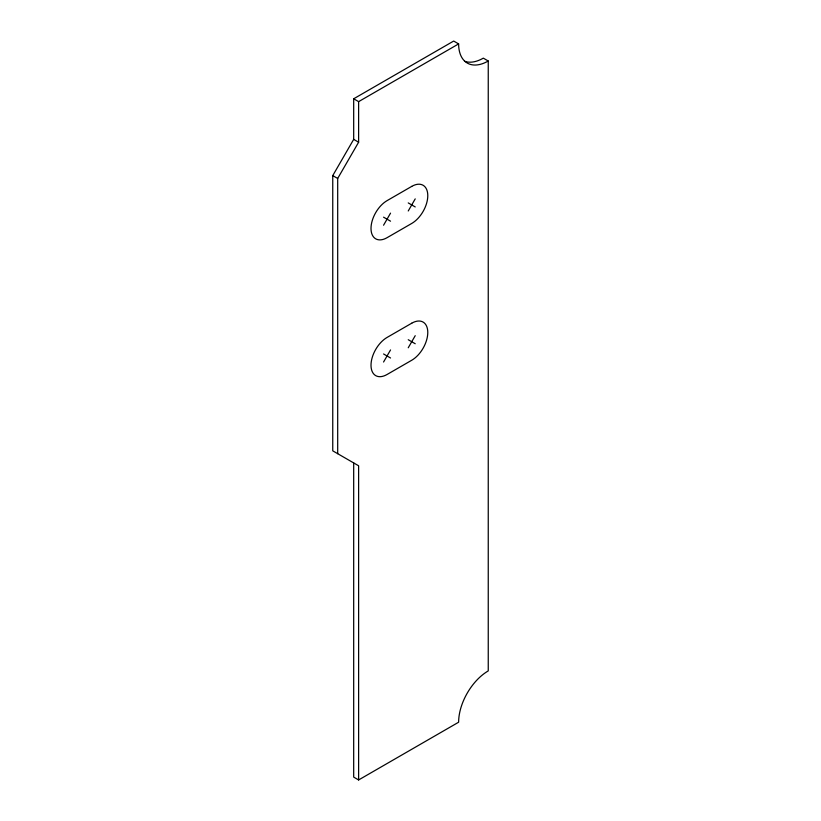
<?xml version="1.0" encoding="UTF-8"?>
<svg xmlns="http://www.w3.org/2000/svg" width="821" height="821" viewBox="0 0 821 821"><rect width="100%" height="100%" fill="white"/><g stroke="black" fill="none" stroke-linecap="round" stroke-linejoin="round"><path stroke-width="1.23" d="M358.623 779.95L358.623 465.774L332.751 450.842L332.751 175.612L353.687 139.365L353.687 98.787L453.695 41.05L458.631 43.903A41.892 24.178 -60 0 0 488.249 61L488.249 670.911A41.892 24.178 -60 0 0 458.631 722.213L358.623 779.95L353.687 777.097L353.687 462.921M337.688 453.685L337.688 178.465L358.623 142.218L358.623 101.64L458.631 43.903M383.561 225.221L390.539 213.132M408.242 210.976L415.221 198.877M383.561 362.02L390.539 349.931M408.242 347.776L415.221 335.686M488.249 61L483.312 58.147A41.892 24.178 -60 0 1 464.501 61.226M353.687 98.787L358.623 101.64M353.687 139.365L358.623 142.218M408.242 202.91L415.221 206.943M332.751 175.612L337.688 178.465M383.561 217.165L390.539 221.188M408.242 339.709L415.221 343.742M383.561 353.964L390.539 357.997M411.732 186.398L387.05 200.652A22.69 13.095 -60 0 0 371.01 228.443A22.69 13.095 -60 0 0 387.05 237.7L411.732 223.456A22.69 13.095 -60 0 0 427.782 195.665A22.69 13.095 -60 0 0 411.732 186.398M411.732 323.207L387.05 337.452A22.69 13.095 -60 0 0 371.01 365.242A22.69 13.095 -60 0 0 387.05 374.499L411.732 360.255A22.69 13.095 -60 0 0 427.782 332.464A22.69 13.095 -60 0 0 411.732 323.207"/></g></svg>
